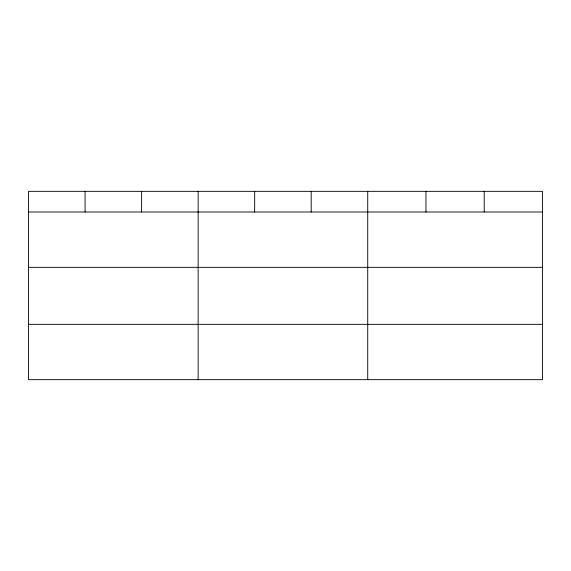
<?xml version="1.0" encoding="UTF-8"?>
<svg xmlns="http://www.w3.org/2000/svg" width="571" height="571" viewBox="0 0 571 571"><rect width="100%" height="100%" fill="white"/><g stroke="black" fill="none" stroke-linecap="round" stroke-linejoin="round"><path stroke-width="0.86" d="M542.45 267.335L542.45 191.335L28.55 191.335L28.55 379.665L542.45 379.665L542.45 267.335L28.55 267.335M28.55 212.005L542.45 212.005M28.55 324.335L542.45 324.335M484.208 191.335L484.208 212.005M425.966 191.335L425.966 212.005M367.724 191.335L367.724 379.665M311.195 191.335L311.195 212.005M254.666 191.335L254.666 212.005M198.137 191.335L198.137 379.665M141.608 191.335L141.608 212.005M85.079 191.335L85.079 212.005"/></g></svg>
